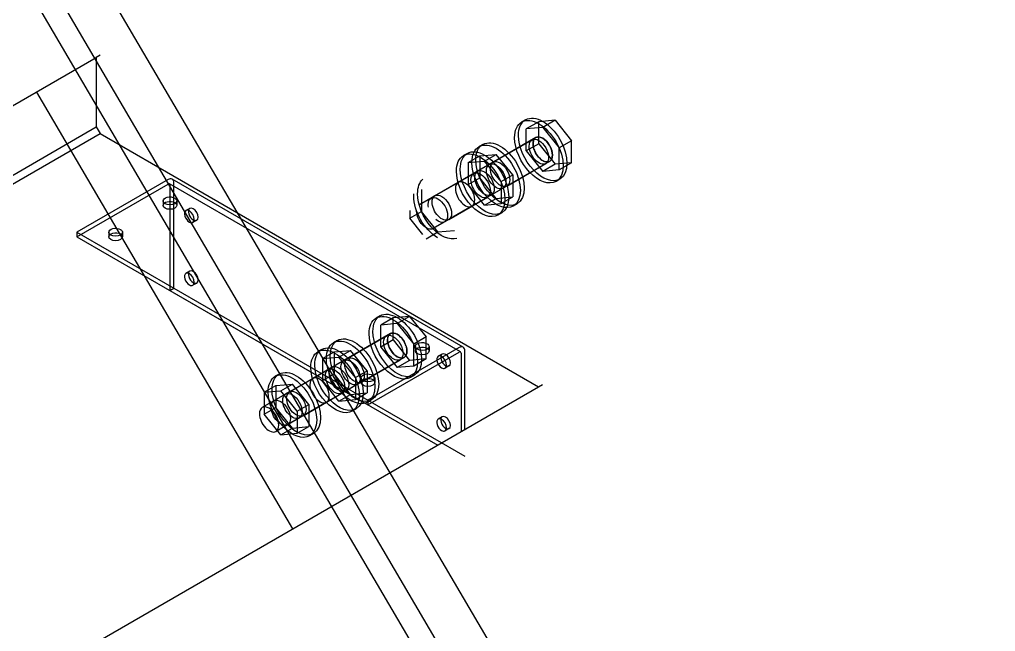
# Model space of a CAD drawing. Extents: x 0 to 316, y 0 to 723.
# Drawn here: x 116.1 to 187.2, y 293.3 to 337.9 of the extents above; entities that cross this region are included whole.
import ezdxf

# ---------------------------------------------------------------- set-up
doc = ezdxf.new("R2010")
doc.units = 0
doc.layers.get('0').update_dxf_attribs({"linetype": 'CONTINUOUS'})

msp = doc.modelspace()

# ---------------------------------------------------------------- linework, layer by layer
at = {"color": 253}
for p, q in [((99.0713, 379.917), (297.841, 41.1028)), ((96.2424, 378.284), (295.013, 39.4698)), ((94.8284, 377.469), (293.599, 38.6539)), ((29.7753, 282.093), (121.699, 335.165)), ((121.981, 335.329), (121.699, 335.165)), ((121.699, 335.165), (121.699, 330.104)), ((117.337, 332.648), (136.015, 300.809)), ((29.7753, 277.031), (121.699, 330.104)), ((121.699, 330.104), (121.981, 329.613)), ((152.991, 330.626), (152.709, 330.463)), ((153.945, 330.48), (153.04, 329.956)), ((154.241, 330.063), (153.04, 329.956)), ((155.146, 330.587), (153.945, 330.48)), ((153.945, 328.877), (153.945, 330.48)), ((155.146, 330.587), (154.241, 330.063)), ((154.241, 330.063), (155.443, 328.568)), ((155.146, 330.587), (156.348, 329.091)), ((30.0578, 276.541), (121.981, 329.613)), ((121.981, 329.613), (153.943, 311.161)), ((153.741, 329.328), (148.084, 326.062)), ((153.04, 328.354), (153.04, 329.956)), ((153.741, 329.328), (153.458, 329.164)), ((149.879, 328.83), (149.597, 328.666)), ((150.629, 327.531), (153.458, 329.164)), ((153.945, 328.877), (153.04, 328.354)), ((153.945, 328.877), (155.146, 327.381)), ((156.348, 329.091), (155.443, 328.568)), ((156.348, 327.488), (156.348, 329.091)), ((148.748, 328.177), (148.466, 328.013)), ((148.796, 327.507), (149.645, 327.997)), ((149.645, 327.997), (150.847, 328.104)), ((149.645, 327.997), (149.645, 326.394)), ((149.998, 327.615), (150.847, 328.104)), ((152.049, 326.609), (150.847, 328.104)), ((153.04, 328.354), (154.241, 326.858)), ((155.443, 326.966), (155.443, 328.568)), ((148.796, 327.507), (149.998, 327.615)), ((148.796, 327.507), (148.796, 325.905)), ((154.741, 327.595), (149.085, 324.329)), ((150.347, 327.368), (149.498, 326.878)), ((151.201, 326.12), (149.998, 327.615)), ((150.629, 327.531), (150.347, 327.368)), ((151.63, 325.798), (154.459, 327.431)), ((155.146, 327.381), (154.241, 326.858)), ((154.741, 327.595), (154.459, 327.431)), ((156.348, 327.488), (155.146, 327.381)), ((156.348, 327.488), (155.443, 326.966)), ((146.388, 325.082), (149.215, 326.715)), ((149.498, 326.878), (149.215, 326.715)), ((151.201, 326.12), (152.049, 326.609)), ((152.049, 326.609), (152.049, 325.006)), ((155.443, 326.966), (154.241, 326.858)), ((126.931, 326.266), (120.285, 322.428)), ((120.285, 322.101), (126.931, 325.939)), ((148.245, 313.702), (127.032, 325.949)), ((127.073, 325.858), (127.073, 318.182)), ((148.445, 314.048), (127.231, 326.296)), ((127.356, 318.346), (127.356, 326.02)), ((148.084, 326.062), (145.256, 324.429)), ((148.796, 325.905), (149.645, 326.394)), ((149.998, 324.41), (148.796, 325.905)), ((150.847, 324.899), (149.645, 326.394)), ((151.201, 326.12), (151.201, 324.517)), ((151.63, 325.798), (151.347, 325.636)), ((155.491, 326.296), (155.208, 326.134)), ((145.402, 325.548), (145.402, 323.945)), ((146.388, 325.082), (146.104, 324.918)), ((150.498, 325.145), (150.216, 324.983)), ((151.347, 325.636), (150.498, 325.145)), ((126.573, 324.714), (126.573, 324.387)), ((127.573, 324.714), (127.573, 324.387)), ((146.104, 324.918), (145.256, 324.429)), ((147.387, 323.35), (150.216, 324.983)), ((149.998, 324.41), (150.847, 324.899)), ((149.998, 324.41), (151.201, 324.517)), ((150.847, 324.899), (152.049, 325.006)), ((151.201, 324.517), (152.049, 325.006)), ((152.379, 324.501), (152.097, 324.336)), ((128.52, 324.167), (128.238, 324.005)), ((144.554, 324.022), (144.554, 323.455)), ((144.554, 323.455), (145.402, 323.945)), ((146.604, 322.45), (145.402, 323.945)), ((149.085, 324.329), (146.255, 322.696)), ((151.248, 323.847), (150.966, 323.683)), ((129.02, 323.301), (128.736, 323.137)), ((145.51, 322.265), (144.554, 323.455)), ((147.104, 323.186), (146.255, 322.696)), ((147.387, 323.35), (147.104, 323.186)), ((120.285, 322.428), (141.498, 310.181)), ((120.285, 322.428), (120.285, 322.101)), ((122.612, 322.428), (122.612, 322.101)), ((123.613, 322.428), (123.613, 322.101)), ((145.756, 321.959), (146.604, 322.45)), ((146.604, 322.45), (147.807, 322.557)), ((120.285, 322.101), (141.498, 309.855)), ((128.52, 319.595), (128.238, 319.432)), ((129.02, 318.729), (128.736, 318.565)), ((127.073, 318.182), (127.356, 318.346)), ((127.073, 318.182), (146.589, 306.915)), ((127.356, 318.346), (148.569, 306.098)), ((142.384, 316.337), (142.102, 316.174)), ((143.338, 316.191), (142.433, 315.667)), ((144.54, 316.298), (143.338, 316.191)), ((143.338, 314.588), (143.338, 316.191)), ((144.54, 316.298), (143.634, 315.775)), ((144.54, 316.298), (145.741, 314.803)), ((143.634, 315.775), (142.433, 315.667)), ((142.433, 314.065), (142.433, 315.667)), ((143.634, 315.775), (144.836, 314.279)), ((143.134, 315.039), (137.477, 311.773)), ((139.273, 314.541), (138.99, 314.377)), ((140.024, 313.242), (142.852, 314.875)), ((143.338, 314.588), (142.433, 314.065)), ((143.134, 315.039), (142.852, 314.875)), ((143.338, 314.588), (144.54, 313.092)), ((145.741, 314.803), (144.836, 314.279)), ((145.741, 313.199), (145.741, 314.803)), ((138.141, 313.888), (137.859, 313.724)), ((138.19, 313.218), (139.039, 313.709)), ((139.039, 313.709), (140.24, 313.815)), ((139.039, 313.709), (139.039, 312.105)), ((139.391, 313.326), (140.24, 313.815)), ((141.442, 312.32), (140.24, 313.815)), ((148.145, 314.018), (141.498, 310.181)), ((141.498, 309.855), (148.145, 313.691)), ((142.433, 314.065), (143.634, 312.569)), ((144.836, 312.677), (144.836, 314.279)), ((144.957, 314.1), (144.957, 313.774)), ((145.958, 314.1), (145.958, 313.774)), ((148.569, 308.058), (148.569, 313.774)), ((138.19, 313.218), (139.391, 313.326)), ((138.19, 313.218), (138.19, 311.616)), ((144.134, 313.307), (138.478, 310.041)), ((139.74, 313.079), (138.892, 312.589)), ((140.594, 311.831), (139.391, 313.326)), ((140.024, 313.242), (139.74, 313.079)), ((141.023, 311.51), (143.852, 313.142)), ((144.54, 313.092), (143.634, 312.569)), ((144.134, 313.307), (143.852, 313.142)), ((145.741, 313.199), (144.54, 313.092)), ((145.741, 313.199), (144.836, 312.677)), ((146.904, 313.553), (146.622, 313.389)), ((148.287, 313.61), (148.287, 307.895)), ((135.781, 310.793), (138.609, 312.426)), ((138.892, 312.589), (138.609, 312.426)), ((140.594, 311.831), (141.442, 312.32)), ((141.442, 312.32), (141.442, 310.717)), ((144.836, 312.677), (143.634, 312.569)), ((147.405, 312.686), (147.122, 312.524)), ((137.477, 311.773), (133.801, 309.649)), ((135.031, 312.091), (134.747, 311.929)), ((138.19, 311.616), (139.039, 312.105)), ((139.391, 310.121), (138.19, 311.616)), ((140.24, 310.61), (139.039, 312.105)), ((140.594, 311.831), (140.594, 310.228)), ((140.998, 311.814), (140.998, 311.488)), ((141.997, 311.814), (141.997, 311.488)), ((144.884, 312.007), (144.602, 311.845)), ((62.0187, 258.089), (153.943, 311.161)), ((133.947, 310.77), (134.796, 311.259)), ((133.947, 310.77), (135.15, 310.876)), ((134.796, 311.259), (135.997, 311.366)), ((134.796, 311.259), (134.796, 309.656)), ((135.15, 310.876), (135.997, 311.366)), ((136.351, 309.38), (135.15, 310.876)), ((137.2, 309.871), (135.997, 311.366)), ((139.892, 310.857), (139.609, 310.694)), ((140.74, 311.347), (139.892, 310.857)), ((141.023, 311.51), (140.74, 311.347)), ((153.943, 311.161), (154.226, 311.324)), ((133.947, 310.77), (133.947, 309.166)), ((135.498, 310.629), (134.65, 310.14)), ((135.781, 310.793), (135.498, 310.629)), ((136.78, 309.061), (139.609, 310.694)), ((139.391, 310.121), (140.24, 310.61)), ((139.391, 310.121), (140.594, 310.228)), ((140.24, 310.61), (141.442, 310.717)), ((140.594, 310.228), (141.442, 310.717)), ((141.773, 310.212), (141.49, 310.048)), ((141.498, 310.181), (141.498, 309.855)), ((133.947, 309.166), (134.796, 309.656)), ((135.997, 308.161), (134.796, 309.656)), ((138.478, 310.041), (134.801, 307.917)), ((136.351, 309.38), (137.2, 309.871)), ((137.2, 309.871), (137.2, 308.269)), ((140.641, 309.558), (140.359, 309.394)), ((135.15, 307.671), (133.947, 309.166)), ((136.497, 308.897), (135.649, 308.408)), ((136.351, 309.38), (136.351, 307.778)), ((136.78, 309.061), (136.497, 308.897)), ((146.904, 308.981), (146.622, 308.817)), ((135.15, 307.671), (135.997, 308.161)), ((135.997, 308.161), (137.2, 308.269)), ((136.351, 307.778), (137.2, 308.269)), ((147.405, 308.114), (147.122, 307.952)), ((135.15, 307.671), (136.351, 307.778)), ((137.531, 307.762), (137.247, 307.599))]:
    msp.add_line(p, q, dxfattribs=at)
for points in [[(152.709, 330.463), (153.399, 330.861), (154.518, 330.215), (155.208, 329.019)], [(152.991, 330.626), (153.682, 331.026), (154.801, 330.379), (155.491, 329.183)], [(152.19, 329.318), (152.19, 329.86), (152.377, 330.272), (152.709, 330.463)], [(152.473, 329.482), (152.473, 330.024), (152.659, 330.434), (152.991, 330.626)], [(153.565, 326.966), (152.904, 327.663), (152.473, 328.657), (152.473, 329.482)], [(153.458, 329.164), (153.734, 329.324), (154.182, 329.064), (154.459, 328.586)], [(153.458, 329.164), (153.734, 329.324), (154.182, 329.064), (154.459, 328.586)], [(153.534, 328.869), (153.534, 329.087), (153.609, 329.251), (153.741, 329.328)], [(153.741, 329.328), (153.73, 329.321), (153.719, 329.314), (153.708, 329.306)], [(153.741, 329.328), (154.018, 329.486), (154.466, 329.228), (154.741, 328.75)], [(154.106, 329.34), (153.968, 329.39), (153.84, 329.384), (153.741, 329.328)], [(154.376, 329.184), (154.287, 329.256), (154.196, 329.31), (154.106, 329.34)], [(149.079, 327.522), (149.079, 328.064), (149.265, 328.475), (149.597, 328.666)], [(149.363, 327.685), (149.363, 328.227), (149.549, 328.639), (149.879, 328.83)], [(149.597, 328.666), (150.288, 329.066), (151.407, 328.42), (152.097, 327.224)], [(149.879, 328.83), (150.57, 329.228), (151.689, 328.582), (152.379, 327.386)], [(153.282, 326.803), (152.622, 327.501), (152.19, 328.493), (152.19, 329.318)], [(153.252, 328.706), (153.252, 328.923), (153.326, 329.088), (153.458, 329.164)], [(153.252, 328.706), (153.252, 328.923), (153.326, 329.088), (153.458, 329.164)], [(153.687, 327.7), (153.424, 327.979), (153.252, 328.375), (153.252, 328.706)], [(153.687, 327.7), (153.424, 327.979), (153.252, 328.375), (153.252, 328.706)], [(153.573, 329.113), (153.547, 329.043), (153.534, 328.96), (153.534, 328.869)], [(153.971, 327.863), (153.706, 328.143), (153.534, 328.539), (153.534, 328.869)], [(153.534, 328.869), (153.534, 328.779), (153.547, 328.681), (153.573, 328.582)], [(153.708, 329.306), (153.648, 329.26), (153.602, 329.195), (153.573, 329.113)], [(154.774, 328.69), (154.671, 328.887), (154.53, 329.061), (154.376, 329.184)], [(154.741, 328.75), (155.017, 328.272), (155.017, 327.754), (154.741, 327.595)], [(154.909, 328.341), (154.88, 328.457), (154.835, 328.575), (154.774, 328.69)], [(155.208, 329.019), (155.899, 327.824), (155.899, 326.532), (155.208, 326.134)], [(155.491, 329.183), (156.181, 327.987), (156.181, 326.694), (155.491, 326.296)], [(147.948, 326.869), (147.948, 327.411), (148.134, 327.822), (148.466, 328.013)], [(148.23, 327.032), (148.23, 327.574), (148.417, 327.986), (148.748, 328.177)], [(148.466, 328.013), (149.156, 328.413), (150.275, 327.767), (150.966, 326.57)], [(148.748, 328.177), (149.438, 328.575), (150.557, 327.929), (151.248, 326.733)], [(153.573, 328.582), (153.602, 328.465), (153.648, 328.346), (153.708, 328.234)], [(153.708, 328.234), (153.811, 328.036), (153.952, 327.861), (154.106, 327.738)], [(154.459, 328.586), (154.734, 328.108), (154.734, 327.591), (154.459, 327.431)], [(154.459, 328.586), (154.734, 328.108), (154.734, 327.591), (154.459, 327.431)], [(154.909, 327.811), (154.96, 327.952), (154.96, 328.138), (154.909, 328.341)], [(150.17, 325.006), (149.51, 325.704), (149.079, 326.697), (149.079, 327.522)], [(150.453, 325.17), (149.793, 325.868), (149.363, 326.86), (149.363, 327.685)], [(150.14, 326.909), (150.14, 327.127), (150.215, 327.291), (150.347, 327.368)], [(150.14, 326.909), (150.14, 327.127), (150.215, 327.291), (150.347, 327.368)], [(150.347, 327.368), (150.624, 327.527), (151.07, 327.269), (151.347, 326.791)], [(150.347, 327.368), (150.624, 327.527), (151.07, 327.269), (151.347, 326.791)], [(150.423, 327.073), (150.423, 327.29), (150.497, 327.455), (150.629, 327.531)], [(150.423, 327.073), (150.423, 327.29), (150.497, 327.455), (150.629, 327.531)], [(150.629, 327.531), (150.906, 327.691), (151.354, 327.431), (151.63, 326.953)], [(150.629, 327.531), (150.906, 327.691), (151.354, 327.431), (151.63, 326.953)], [(152.097, 327.224), (152.787, 326.027), (152.787, 324.735), (152.097, 324.336)], [(152.379, 327.386), (153.07, 326.191), (153.07, 324.899), (152.379, 324.501)], [(154.459, 327.431), (154.256, 327.316), (153.952, 327.42), (153.687, 327.7)], [(154.459, 327.431), (154.256, 327.316), (153.952, 327.42), (153.687, 327.7)], [(154.741, 327.595), (154.539, 327.478), (154.234, 327.585), (153.971, 327.863)], [(154.106, 327.738), (154.196, 327.666), (154.287, 327.613), (154.376, 327.582)], [(154.376, 327.582), (154.515, 327.533), (154.642, 327.538), (154.741, 327.595)], [(154.741, 327.595), (154.752, 327.603), (154.763, 327.609), (154.774, 327.618)], [(154.774, 327.618), (154.835, 327.662), (154.88, 327.728), (154.909, 327.811)], [(149.039, 324.353), (148.379, 325.05), (147.948, 326.044), (147.948, 326.869)], [(149.321, 324.517), (148.661, 325.214), (148.23, 326.207), (148.23, 327.032)], [(149.009, 326.256), (149.009, 326.474), (149.083, 326.638), (149.215, 326.715)], [(149.009, 326.256), (149.009, 326.474), (149.083, 326.638), (149.215, 326.715)], [(149.215, 326.715), (149.492, 326.873), (149.94, 326.616), (150.216, 326.137)], [(149.215, 326.715), (149.492, 326.873), (149.94, 326.616), (150.216, 326.137)], [(149.291, 326.42), (149.291, 326.636), (149.365, 326.802), (149.498, 326.878)], [(149.291, 326.42), (149.291, 326.636), (149.365, 326.802), (149.498, 326.878)], [(149.498, 326.878), (149.775, 327.037), (150.223, 326.778), (150.498, 326.3)], [(149.498, 326.878), (149.775, 327.037), (150.223, 326.778), (150.498, 326.3)], [(150.577, 325.903), (150.312, 326.183), (150.14, 326.58), (150.14, 326.909)], [(150.577, 325.903), (150.312, 326.183), (150.14, 326.58), (150.14, 326.909)], [(150.859, 326.067), (150.595, 326.346), (150.423, 326.742), (150.423, 327.073)], [(150.859, 326.067), (150.595, 326.346), (150.423, 326.742), (150.423, 327.073)], [(150.966, 326.57), (151.656, 325.374), (151.656, 324.081), (150.966, 323.683)], [(151.248, 326.733), (151.938, 325.538), (151.938, 324.245), (151.248, 323.847)], [(151.347, 326.791), (151.623, 326.312), (151.623, 325.795), (151.347, 325.636)], [(151.347, 326.791), (151.623, 326.312), (151.623, 325.795), (151.347, 325.636)], [(151.63, 326.953), (151.907, 326.475), (151.907, 325.959), (151.63, 325.798)], [(151.63, 326.953), (151.907, 326.475), (151.907, 325.959), (151.63, 325.798)], [(155.208, 326.134), (154.703, 325.841), (153.942, 326.106), (153.282, 326.803)], [(155.491, 326.296), (154.985, 326.004), (154.226, 326.268), (153.565, 326.966)], [(127.231, 326.296), (127.152, 326.342), (127.044, 326.33), (126.931, 326.266)], [(127.032, 325.949), (127.004, 325.964), (126.968, 325.961), (126.931, 325.939)], [(127.073, 325.858), (127.073, 325.901), (127.058, 325.934), (127.032, 325.949)], [(127.356, 326.02), (127.356, 326.15), (127.312, 326.249), (127.231, 326.296)], [(145.12, 325.236), (145.12, 325.698), (145.255, 326.067), (145.504, 326.285)], [(148.084, 326.062), (147.952, 325.985), (147.877, 325.821), (147.877, 325.603)], [(149.085, 325.484), (148.807, 325.962), (148.361, 326.22), (148.084, 326.062)], [(149.445, 325.25), (149.181, 325.53), (149.009, 325.927), (149.009, 326.256)], [(149.445, 325.25), (149.181, 325.53), (149.009, 325.927), (149.009, 326.256)], [(149.728, 325.414), (149.463, 325.693), (149.291, 326.089), (149.291, 326.42)], [(149.728, 325.414), (149.463, 325.693), (149.291, 326.089), (149.291, 326.42)], [(150.216, 326.137), (150.491, 325.659), (150.491, 325.141), (150.216, 324.983)], [(150.216, 326.137), (150.491, 325.659), (150.491, 325.141), (150.216, 324.983)], [(150.498, 326.3), (150.775, 325.822), (150.775, 325.305), (150.498, 325.145)], [(150.498, 326.3), (150.775, 325.822), (150.775, 325.305), (150.498, 325.145)], [(151.347, 325.636), (151.144, 325.519), (150.84, 325.625), (150.577, 325.903)], [(151.347, 325.636), (151.144, 325.519), (150.84, 325.625), (150.577, 325.903)], [(151.63, 325.798), (151.427, 325.683), (151.124, 325.787), (150.859, 326.067)], [(151.63, 325.798), (151.427, 325.683), (151.124, 325.787), (150.859, 326.067)], [(144.836, 325.072), (144.836, 325.125), (144.839, 325.174), (144.841, 325.224)], [(146.568, 322.032), (145.606, 322.61), (144.836, 323.961), (144.836, 325.072)], [(146.119, 322.821), (145.508, 323.514), (145.12, 324.452), (145.12, 325.236)], [(146.104, 324.918), (146.381, 325.078), (146.829, 324.819), (147.104, 324.341)], [(146.104, 324.918), (146.381, 325.078), (146.829, 324.819), (147.104, 324.341)], [(146.179, 324.623), (146.179, 324.841), (146.254, 325.005), (146.388, 325.082)], [(146.179, 324.623), (146.179, 324.841), (146.254, 325.005), (146.388, 325.082)], [(146.388, 325.082), (146.663, 325.24), (147.111, 324.983), (147.387, 324.504)], [(146.388, 325.082), (146.663, 325.24), (147.111, 324.983), (147.387, 324.504)], [(147.877, 325.603), (147.877, 325.273), (148.05, 324.877), (148.314, 324.597)], [(149.085, 324.329), (149.36, 324.488), (149.36, 325.006), (149.085, 325.484)], [(150.216, 324.983), (150.013, 324.866), (149.709, 324.972), (149.445, 325.25)], [(150.216, 324.983), (150.013, 324.866), (149.709, 324.972), (149.445, 325.25)], [(150.498, 325.145), (150.296, 325.03), (149.993, 325.134), (149.728, 325.414)], [(150.498, 325.145), (150.296, 325.03), (149.993, 325.134), (149.728, 325.414)], [(152.379, 324.501), (151.874, 324.208), (151.114, 324.473), (150.453, 325.17)], [(126.573, 324.714), (126.573, 324.831), (126.694, 324.936), (126.881, 324.981)], [(127.073, 324.426), (126.796, 324.426), (126.573, 324.554), (126.573, 324.714)], [(126.573, 324.387), (126.573, 324.504), (126.694, 324.609), (126.881, 324.655)], [(127.073, 324.099), (126.796, 324.099), (126.573, 324.227), (126.573, 324.387)], [(126.881, 324.981), (127.067, 325.025), (127.284, 325.001), (127.426, 324.918)], [(126.881, 324.655), (127.067, 324.699), (127.284, 324.674), (127.426, 324.592)], [(127.573, 324.714), (127.573, 324.554), (127.349, 324.426), (127.073, 324.426)], [(127.573, 324.387), (127.573, 324.227), (127.349, 324.099), (127.073, 324.099)], [(127.426, 324.918), (127.52, 324.864), (127.573, 324.791), (127.573, 324.714)], [(127.426, 324.592), (127.52, 324.538), (127.573, 324.465), (127.573, 324.387)], [(145.897, 324.46), (145.897, 324.677), (145.971, 324.842), (146.104, 324.918)], [(145.897, 324.46), (145.897, 324.677), (145.971, 324.842), (146.104, 324.918)], [(145.915, 324.265), (145.904, 324.332), (145.897, 324.399), (145.897, 324.46)], [(145.915, 324.265), (145.904, 324.332), (145.897, 324.399), (145.897, 324.46)], [(146.616, 323.617), (146.352, 323.897), (146.179, 324.294), (146.179, 324.623)], [(146.616, 323.617), (146.352, 323.897), (146.179, 324.294), (146.179, 324.623)], [(147.104, 324.341), (147.381, 323.862), (147.381, 323.346), (147.104, 323.186)], [(147.104, 324.341), (147.381, 323.862), (147.381, 323.346), (147.104, 323.186)], [(147.387, 324.504), (147.664, 324.026), (147.664, 323.508), (147.387, 323.35)], [(147.387, 324.504), (147.664, 324.026), (147.664, 323.508), (147.387, 323.35)], [(148.314, 324.597), (148.577, 324.318), (148.882, 324.212), (149.085, 324.329)], [(150.966, 323.683), (150.46, 323.391), (149.699, 323.656), (149.039, 324.353)], [(151.248, 323.847), (150.744, 323.555), (149.983, 323.82), (149.321, 324.517)], [(152.097, 324.336), (151.591, 324.044), (150.832, 324.309), (150.17, 325.006)], [(128.238, 324.005), (128.136, 323.946), (128.105, 323.788), (128.16, 323.603)], [(128.736, 323.715), (128.598, 323.955), (128.375, 324.084), (128.238, 324.005)], [(128.52, 324.167), (128.418, 324.109), (128.389, 323.951), (128.443, 323.767)], [(128.443, 323.767), (128.498, 323.583), (128.626, 323.409), (128.77, 323.326)], [(129.02, 323.879), (128.881, 324.117), (128.658, 324.247), (128.52, 324.167)], [(128.736, 323.137), (128.875, 323.217), (128.875, 323.476), (128.736, 323.715)], [(129.02, 323.301), (129.158, 323.382), (129.158, 323.639), (129.02, 323.879)], [(145.485, 322.964), (145.22, 323.244), (145.048, 323.64), (145.048, 323.97)], [(128.16, 323.603), (128.215, 323.42), (128.344, 323.245), (128.487, 323.162)], [(128.487, 323.162), (128.58, 323.108), (128.67, 323.1), (128.736, 323.137)], [(128.77, 323.326), (128.863, 323.272), (128.954, 323.263), (129.02, 323.301)], [(146.255, 322.696), (146.054, 322.579), (145.749, 322.685), (145.485, 322.964)], [(147.104, 323.186), (146.932, 323.087), (146.683, 323.149), (146.444, 323.348)], [(147.104, 323.186), (146.932, 323.087), (146.683, 323.149), (146.444, 323.348)], [(147.387, 323.35), (147.186, 323.233), (146.881, 323.339), (146.616, 323.617)], [(147.387, 323.35), (147.186, 323.233), (146.881, 323.339), (146.616, 323.617)], [(122.612, 322.428), (122.612, 322.545), (122.735, 322.65), (122.921, 322.695)], [(123.112, 322.14), (122.837, 322.14), (122.612, 322.268), (122.612, 322.428)], [(122.612, 322.101), (122.612, 322.218), (122.735, 322.323), (122.921, 322.369)], [(122.921, 322.695), (123.109, 322.739), (123.323, 322.714), (123.467, 322.632)], [(122.921, 322.369), (123.109, 322.413), (123.323, 322.388), (123.467, 322.305)], [(123.613, 322.428), (123.613, 322.268), (123.39, 322.14), (123.112, 322.14)], [(123.467, 322.632), (123.56, 322.578), (123.613, 322.505), (123.613, 322.428)], [(123.467, 322.305), (123.56, 322.252), (123.613, 322.179), (123.613, 322.101)], [(147.987, 321.983), (147.457, 321.801), (146.731, 322.127), (146.119, 322.821)], [(123.112, 321.813), (122.837, 321.813), (122.612, 321.941), (122.612, 322.101)], [(123.613, 322.101), (123.613, 321.941), (123.39, 321.813), (123.112, 321.813)], [(128.238, 319.432), (128.136, 319.374), (128.105, 319.216), (128.16, 319.031)], [(128.736, 319.143), (128.598, 319.382), (128.375, 319.512), (128.238, 319.432)], [(128.52, 319.595), (128.418, 319.537), (128.389, 319.378), (128.443, 319.195)], [(129.02, 319.307), (128.881, 319.545), (128.658, 319.675), (128.52, 319.595)], [(128.16, 319.031), (128.215, 318.846), (128.344, 318.673), (128.487, 318.59)], [(128.443, 319.195), (128.498, 319.01), (128.626, 318.837), (128.77, 318.754)], [(128.736, 318.565), (128.875, 318.645), (128.875, 318.904), (128.736, 319.143)], [(128.77, 318.754), (128.863, 318.7), (128.954, 318.691), (129.02, 318.729)], [(129.02, 318.729), (129.158, 318.809), (129.158, 319.067), (129.02, 319.307)], [(128.487, 318.59), (128.58, 318.536), (128.67, 318.528), (128.736, 318.565)], [(142.102, 316.174), (142.792, 316.573), (143.911, 315.926), (144.602, 314.731)], [(142.384, 316.337), (143.075, 316.737), (144.194, 316.09), (144.884, 314.894)], [(141.584, 315.031), (141.584, 315.571), (141.77, 315.983), (142.102, 316.174)], [(141.866, 315.193), (141.866, 315.735), (142.052, 316.147), (142.384, 316.337)], [(142.958, 312.677), (142.298, 313.374), (141.866, 314.368), (141.866, 315.193)], [(143.134, 315.039), (143.411, 315.199), (143.859, 314.94), (144.134, 314.462)], [(143.499, 315.053), (143.361, 315.101), (143.235, 315.095), (143.134, 315.039)], [(138.756, 313.398), (138.756, 313.938), (138.942, 314.35), (139.273, 314.541)], [(138.99, 314.377), (139.681, 314.777), (140.8, 314.131), (141.49, 312.935)], [(139.273, 314.541), (139.963, 314.94), (141.084, 314.293), (141.773, 313.098)], [(142.675, 312.514), (142.015, 313.212), (141.584, 314.204), (141.584, 315.031)], [(142.645, 314.417), (142.645, 314.634), (142.719, 314.799), (142.852, 314.875)], [(142.645, 314.417), (142.645, 314.634), (142.719, 314.799), (142.852, 314.875)], [(143.082, 313.411), (142.817, 313.69), (142.645, 314.087), (142.645, 314.417)], [(143.082, 313.411), (142.817, 313.69), (142.645, 314.087), (142.645, 314.417)], [(142.852, 314.875), (143.127, 315.035), (143.575, 314.775), (143.852, 314.297)], [(142.852, 314.875), (143.127, 315.035), (143.575, 314.775), (143.852, 314.297)], [(142.927, 314.581), (142.927, 314.798), (143.002, 314.962), (143.134, 315.039)], [(142.966, 314.824), (142.94, 314.754), (142.927, 314.671), (142.927, 314.581)], [(143.364, 313.574), (143.1, 313.854), (142.927, 314.251), (142.927, 314.581)], [(142.927, 314.581), (142.927, 314.49), (142.94, 314.394), (142.966, 314.293)], [(143.101, 315.017), (143.042, 314.971), (142.995, 314.906), (142.966, 314.824)], [(143.134, 315.039), (143.123, 315.032), (143.112, 315.025), (143.101, 315.017)], [(143.769, 314.895), (143.681, 314.967), (143.589, 315.021), (143.499, 315.053)], [(144.168, 314.401), (144.064, 314.598), (143.925, 314.772), (143.769, 314.895)], [(144.134, 314.462), (144.41, 313.983), (144.41, 313.466), (144.134, 313.307)], [(144.303, 314.052), (144.274, 314.168), (144.228, 314.287), (144.168, 314.401)], [(144.602, 314.731), (145.292, 313.535), (145.292, 312.243), (144.602, 311.845)], [(144.884, 314.894), (145.574, 313.698), (145.574, 312.406), (144.884, 312.007)], [(145.266, 314.366), (145.453, 314.412), (145.668, 314.387), (145.812, 314.304)], [(137.341, 312.581), (137.341, 313.122), (137.527, 313.534), (137.859, 313.724)], [(137.625, 312.743), (137.625, 313.285), (137.811, 313.697), (138.141, 313.888)], [(137.859, 313.724), (138.549, 314.124), (139.668, 313.478), (140.359, 312.281)], [(138.141, 313.888), (138.832, 314.287), (139.952, 313.64), (140.641, 312.445)], [(138.472, 313.234), (138.472, 313.775), (138.658, 314.187), (138.99, 314.377)], [(142.966, 314.293), (142.995, 314.176), (143.042, 314.058), (143.101, 313.945)], [(143.101, 313.945), (143.204, 313.747), (143.345, 313.574), (143.499, 313.45)], [(143.852, 314.297), (144.128, 313.819), (144.128, 313.303), (143.852, 313.142)], [(143.852, 314.297), (144.128, 313.819), (144.128, 313.303), (143.852, 313.142)], [(144.303, 313.522), (144.355, 313.664), (144.355, 313.851), (144.303, 314.052)], [(144.957, 314.1), (144.957, 314.216), (145.08, 314.322), (145.266, 314.366)], [(145.457, 313.811), (145.182, 313.811), (144.957, 313.94), (144.957, 314.1)], [(144.957, 313.774), (144.957, 313.89), (145.08, 313.995), (145.266, 314.04)], [(145.457, 313.484), (145.182, 313.484), (144.957, 313.614), (144.957, 313.774)], [(145.266, 314.04), (145.453, 314.085), (145.668, 314.06), (145.812, 313.978)], [(145.958, 314.1), (145.958, 313.94), (145.733, 313.811), (145.457, 313.811)], [(145.958, 313.774), (145.958, 313.614), (145.733, 313.484), (145.457, 313.484)], [(145.812, 314.304), (145.905, 314.249), (145.958, 314.176), (145.958, 314.1)], [(145.812, 313.978), (145.905, 313.922), (145.958, 313.849), (145.958, 313.774)], [(148.445, 314.048), (148.365, 314.094), (148.258, 314.084), (148.145, 314.018)], [(148.245, 313.702), (148.218, 313.717), (148.182, 313.713), (148.145, 313.691)], [(148.287, 313.61), (148.287, 313.654), (148.271, 313.686), (148.245, 313.702)], [(148.569, 313.774), (148.569, 313.903), (148.524, 314.003), (148.445, 314.048)], [(139.563, 310.717), (138.903, 311.415), (138.472, 312.408), (138.472, 313.234)], [(139.846, 310.881), (139.186, 311.579), (138.756, 312.571), (138.756, 313.398)], [(139.533, 312.622), (139.533, 312.838), (139.608, 313.002), (139.74, 313.079)], [(139.533, 312.622), (139.533, 312.838), (139.608, 313.002), (139.74, 313.079)], [(139.74, 313.079), (140.017, 313.238), (140.465, 312.98), (140.74, 312.502)], [(139.74, 313.079), (140.017, 313.238), (140.465, 312.98), (140.74, 312.502)], [(139.816, 312.784), (139.816, 313.001), (139.89, 313.166), (140.024, 313.242)], [(139.816, 312.784), (139.816, 313.001), (139.89, 313.166), (140.024, 313.242)], [(140.024, 313.242), (140.299, 313.402), (140.747, 313.142), (141.023, 312.664)], [(140.024, 313.242), (140.299, 313.402), (140.747, 313.142), (141.023, 312.664)], [(141.773, 313.098), (142.463, 311.902), (142.463, 310.61), (141.773, 310.212)], [(143.852, 313.142), (143.649, 313.027), (143.345, 313.132), (143.082, 313.411)], [(143.852, 313.142), (143.649, 313.027), (143.345, 313.132), (143.082, 313.411)], [(144.134, 313.307), (143.932, 313.189), (143.629, 313.296), (143.364, 313.574)], [(143.499, 313.45), (143.589, 313.377), (143.681, 313.325), (143.769, 313.293)], [(143.769, 313.293), (143.909, 313.245), (144.035, 313.249), (144.134, 313.307)], [(144.134, 313.307), (144.146, 313.314), (144.157, 313.32), (144.168, 313.329)], [(144.168, 313.329), (144.228, 313.373), (144.274, 313.439), (144.303, 313.522)], [(146.622, 313.389), (146.52, 313.332), (146.491, 313.173), (146.545, 312.99)], [(146.545, 312.99), (146.6, 312.805), (146.729, 312.631), (146.871, 312.549)], [(147.122, 313.101), (146.984, 313.34), (146.76, 313.469), (146.622, 313.389)], [(146.904, 313.553), (146.804, 313.494), (146.774, 313.337), (146.829, 313.152)], [(146.829, 313.152), (146.882, 312.968), (147.012, 312.794), (147.155, 312.711)], [(147.405, 313.264), (147.267, 313.504), (147.042, 313.633), (146.904, 313.553)], [(147.122, 312.524), (147.26, 312.604), (147.26, 312.862), (147.122, 313.101)], [(147.405, 312.686), (147.542, 312.766), (147.542, 313.025), (147.405, 313.264)], [(134.747, 311.929), (135.438, 312.327), (136.558, 311.681), (137.247, 310.484)], [(135.031, 312.091), (135.722, 312.491), (136.841, 311.845), (137.531, 310.648)], [(138.432, 310.064), (137.772, 310.761), (137.341, 311.755), (137.341, 312.581)], [(138.715, 310.228), (138.055, 310.925), (137.625, 311.918), (137.625, 312.743)], [(138.402, 311.968), (138.402, 312.185), (138.476, 312.349), (138.609, 312.426)], [(138.402, 311.968), (138.402, 312.185), (138.476, 312.349), (138.609, 312.426)], [(138.609, 312.426), (138.885, 312.584), (139.333, 312.327), (139.609, 311.848)], [(138.609, 312.426), (138.885, 312.584), (139.333, 312.327), (139.609, 311.848)], [(138.684, 312.131), (138.684, 312.348), (138.759, 312.513), (138.892, 312.589)], [(138.684, 312.131), (138.684, 312.348), (138.759, 312.513), (138.892, 312.589)], [(138.892, 312.589), (139.168, 312.748), (139.616, 312.489), (139.892, 312.011)], [(138.892, 312.589), (139.168, 312.748), (139.616, 312.489), (139.892, 312.011)], [(139.97, 311.614), (139.706, 311.894), (139.533, 312.291), (139.533, 312.622)], [(139.97, 311.614), (139.706, 311.894), (139.533, 312.291), (139.533, 312.622)], [(140.252, 311.778), (139.988, 312.057), (139.816, 312.454), (139.816, 312.784)], [(140.252, 311.778), (139.988, 312.057), (139.816, 312.454), (139.816, 312.784)], [(140.359, 312.281), (141.049, 311.085), (141.049, 309.793), (140.359, 309.394)], [(140.641, 312.445), (141.332, 311.249), (141.332, 309.957), (140.641, 309.558)], [(140.74, 312.502), (141.016, 312.024), (141.016, 311.507), (140.74, 311.347)], [(140.74, 312.502), (141.016, 312.024), (141.016, 311.507), (140.74, 311.347)], [(141.023, 312.664), (141.3, 312.186), (141.3, 311.67), (141.023, 311.51)], [(141.023, 312.664), (141.3, 312.186), (141.3, 311.67), (141.023, 311.51)], [(141.49, 312.935), (142.18, 311.738), (142.18, 310.446), (141.49, 310.048)], [(144.602, 311.845), (144.096, 311.553), (143.335, 311.817), (142.675, 312.514)], [(144.884, 312.007), (144.379, 311.715), (143.619, 311.98), (142.958, 312.677)], [(146.871, 312.549), (146.965, 312.495), (147.056, 312.485), (147.122, 312.524)], [(147.155, 312.711), (147.249, 312.657), (147.338, 312.649), (147.405, 312.686)], [(134.231, 310.783), (134.231, 311.325), (134.416, 311.737), (134.747, 311.929)], [(134.513, 310.948), (134.513, 311.489), (134.699, 311.901), (135.031, 312.091)], [(137.477, 311.773), (137.345, 311.696), (137.27, 311.532), (137.27, 311.315)], [(138.478, 311.196), (138.202, 311.674), (137.754, 311.931), (137.477, 311.773)], [(138.839, 310.961), (138.574, 311.241), (138.402, 311.638), (138.402, 311.968)], [(138.839, 310.961), (138.574, 311.241), (138.402, 311.638), (138.402, 311.968)], [(139.121, 311.125), (138.857, 311.404), (138.684, 311.801), (138.684, 312.131)], [(139.121, 311.125), (138.857, 311.404), (138.684, 311.801), (138.684, 312.131)], [(139.609, 311.848), (139.885, 311.37), (139.885, 310.854), (139.609, 310.694)], [(139.609, 311.848), (139.885, 311.37), (139.885, 310.854), (139.609, 310.694)], [(139.892, 312.011), (140.168, 311.533), (140.168, 311.016), (139.892, 310.857)], [(139.892, 312.011), (140.168, 311.533), (140.168, 311.016), (139.892, 310.857)], [(140.74, 311.347), (140.538, 311.23), (140.235, 311.336), (139.97, 311.614)], [(140.74, 311.347), (140.538, 311.23), (140.235, 311.336), (139.97, 311.614)], [(141.023, 311.51), (140.82, 311.394), (140.517, 311.499), (140.252, 311.778)], [(141.023, 311.51), (140.82, 311.394), (140.517, 311.499), (140.252, 311.778)], [(140.998, 311.814), (140.998, 311.93), (141.119, 312.036), (141.307, 312.08)], [(141.498, 311.525), (141.222, 311.525), (140.998, 311.654), (140.998, 311.814)], [(140.998, 311.488), (140.998, 311.603), (141.119, 311.71), (141.307, 311.754)], [(141.307, 312.08), (141.493, 312.126), (141.708, 312.101), (141.851, 312.018)], [(141.307, 311.754), (141.493, 311.799), (141.708, 311.774), (141.851, 311.692)], [(141.997, 311.814), (141.997, 311.654), (141.774, 311.525), (141.498, 311.525)], [(141.851, 312.018), (141.945, 311.963), (141.997, 311.89), (141.997, 311.814)], [(141.851, 311.692), (141.945, 311.636), (141.997, 311.563), (141.997, 311.488)], [(135.605, 308.431), (134.943, 309.129), (134.513, 310.122), (134.513, 310.948)], [(135.781, 310.793), (136.057, 310.952), (136.504, 310.694), (136.78, 310.216)], [(135.781, 310.793), (136.057, 310.952), (136.504, 310.694), (136.78, 310.216)], [(137.27, 311.315), (137.27, 310.985), (137.443, 310.588), (137.708, 310.308)], [(138.478, 310.041), (138.753, 310.201), (138.753, 310.717), (138.478, 311.196)], [(139.609, 310.694), (139.406, 310.577), (139.103, 310.683), (138.839, 310.961)], [(139.609, 310.694), (139.406, 310.577), (139.103, 310.683), (138.839, 310.961)], [(139.892, 310.857), (139.689, 310.741), (139.386, 310.846), (139.121, 311.125)], [(139.892, 310.857), (139.689, 310.741), (139.386, 310.846), (139.121, 311.125)], [(141.773, 310.212), (141.268, 309.92), (140.508, 310.184), (139.846, 310.881)], [(141.498, 311.198), (141.222, 311.198), (140.998, 311.328), (140.998, 311.488)], [(141.997, 311.488), (141.997, 311.328), (141.774, 311.198), (141.498, 311.198)], [(135.321, 308.269), (134.661, 308.966), (134.231, 309.958), (134.231, 310.783)], [(134.443, 309.682), (134.443, 309.899), (134.517, 310.063), (134.65, 310.14)], [(134.65, 310.14), (134.925, 310.298), (135.373, 310.041), (135.649, 309.563)], [(135.29, 310.172), (135.29, 310.388), (135.365, 310.553), (135.498, 310.629)], [(135.29, 310.172), (135.29, 310.388), (135.365, 310.553), (135.498, 310.629)], [(135.727, 309.166), (135.462, 309.444), (135.29, 309.841), (135.29, 310.172)], [(135.727, 309.166), (135.462, 309.444), (135.29, 309.841), (135.29, 310.172)], [(135.498, 310.629), (135.774, 310.789), (136.222, 310.53), (136.497, 310.052)], [(135.498, 310.629), (135.774, 310.789), (136.222, 310.53), (136.497, 310.052)], [(135.574, 310.335), (135.574, 310.552), (135.649, 310.716), (135.781, 310.793)], [(135.574, 310.335), (135.574, 310.552), (135.649, 310.716), (135.781, 310.793)], [(136.01, 309.328), (135.746, 309.608), (135.574, 310.005), (135.574, 310.335)], [(136.01, 309.328), (135.746, 309.608), (135.574, 310.005), (135.574, 310.335)], [(136.78, 310.216), (137.057, 309.737), (137.057, 309.221), (136.78, 309.061)], [(136.78, 310.216), (137.057, 309.737), (137.057, 309.221), (136.78, 309.061)], [(137.247, 310.484), (137.938, 309.29), (137.938, 307.997), (137.247, 307.599)], [(137.531, 310.648), (138.222, 309.452), (138.222, 308.16), (137.531, 307.762)], [(137.708, 310.308), (137.972, 310.03), (138.275, 309.923), (138.478, 310.041)], [(140.641, 309.558), (140.137, 309.266), (139.376, 309.531), (138.715, 310.228)], [(141.49, 310.048), (140.984, 309.755), (140.225, 310.02), (139.563, 310.717)], [(133.801, 309.649), (133.668, 309.573), (133.594, 309.408), (133.594, 309.192)], [(134.801, 309.072), (134.524, 309.55), (134.076, 309.809), (133.801, 309.649)], [(134.878, 308.675), (134.615, 308.955), (134.443, 309.352), (134.443, 309.682)], [(135.649, 309.563), (135.926, 309.084), (135.926, 308.568), (135.649, 308.408)], [(136.497, 310.052), (136.774, 309.573), (136.774, 309.057), (136.497, 308.897)], [(136.497, 310.052), (136.774, 309.573), (136.774, 309.057), (136.497, 308.897)], [(140.359, 309.394), (139.853, 309.102), (139.094, 309.367), (138.432, 310.064)], [(133.594, 309.192), (133.594, 308.861), (133.766, 308.464), (134.031, 308.186)], [(134.801, 307.917), (135.077, 308.077), (135.077, 308.594), (134.801, 309.072)], [(136.497, 308.897), (136.295, 308.781), (135.992, 308.886), (135.727, 309.166)], [(136.497, 308.897), (136.295, 308.781), (135.992, 308.886), (135.727, 309.166)], [(136.78, 309.061), (136.579, 308.944), (136.274, 309.05), (136.01, 309.328)], [(136.78, 309.061), (136.579, 308.944), (136.274, 309.05), (136.01, 309.328)], [(146.622, 308.817), (146.52, 308.759), (146.491, 308.6), (146.545, 308.417)], [(147.122, 308.529), (146.984, 308.767), (146.76, 308.897), (146.622, 308.817)], [(146.904, 308.981), (146.804, 308.922), (146.774, 308.765), (146.829, 308.58)], [(147.405, 308.691), (147.267, 308.931), (147.042, 309.061), (146.904, 308.981)], [(134.031, 308.186), (134.294, 307.906), (134.598, 307.801), (134.801, 307.917)], [(135.649, 308.408), (135.447, 308.291), (135.143, 308.397), (134.878, 308.675)], [(137.247, 307.599), (136.743, 307.306), (135.982, 307.571), (135.321, 308.269)], [(137.531, 307.762), (137.025, 307.469), (136.265, 307.734), (135.605, 308.431)], [(146.545, 308.417), (146.6, 308.233), (146.729, 308.059), (146.871, 307.976)], [(146.829, 308.58), (146.882, 308.395), (147.012, 308.222), (147.155, 308.139)], [(147.122, 307.952), (147.26, 308.031), (147.26, 308.289), (147.122, 308.529)], [(147.155, 308.139), (147.249, 308.085), (147.338, 308.077), (147.405, 308.114)], [(147.405, 308.114), (147.542, 308.194), (147.542, 308.453), (147.405, 308.691)], [(146.871, 307.976), (146.965, 307.923), (147.056, 307.913), (147.122, 307.952)]]:
    msp.add_open_spline(points, degree=3, dxfattribs=at)

doc.saveas('drawing.dxf')
